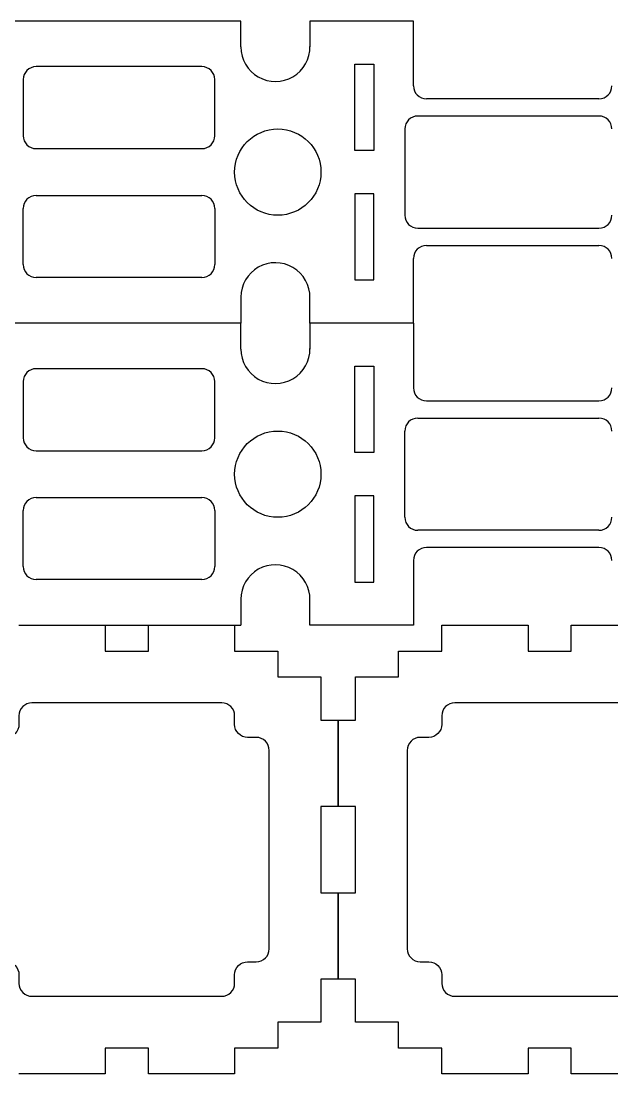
# Model space of a CAD drawing. Header units: millimetres. Extents: x 2149 to 2426, y 891 to 1013.
# Drawn here: x 2259.5 to 2328, y 891.2 to 1013.2 of the extents above; entities that cross this region are included whole.
import ezdxf

# ---------------------------------------------------------------- set-up
doc = ezdxf.new("R2010")
doc.units = ezdxf.units.MM
doc.layers.add('2mm航空层板', color=2, linetype='Continuous')

msp = doc.modelspace()

# ---------------------------------------------------------------- linework, layer by layer
at = {"layer": '2mm航空层板'}
for p, q in [((2284.95, 1013.17), (2247.23, 1013.17)), ((2274.95, 1013.17), (2274.95, 1013.17)), ((2284.95, 1010.17), (2284.95, 1013.17)), ((2304.95, 1013.17), (2292.95, 1013.17)), ((2292.95, 1013.17), (2292.95, 1010.17)), ((2304.95, 1005.67), (2304.95, 1013.17)), ((2280.43, 1007.89), (2261.22, 1007.89)), ((2259.72, 1006.39), (2259.72, 999.89)), ((2281.93, 999.89), (2281.93, 1006.39)), ((2326.45, 1004.17), (2306.45, 1004.17)), ((2326.45, 1002.17), (2305.45, 1002.17)), ((2303.95, 1000.67), (2303.95, 990.67)), ((2261.22, 998.39), (2280.43, 998.39)), ((2261.22, 992.96), (2280.43, 992.96)), ((2259.72, 984.96), (2259.72, 991.46)), ((2281.93, 991.46), (2281.93, 984.96)), ((2305.45, 989.17), (2326.45, 989.17)), ((2306.45, 987.17), (2326.45, 987.17)), ((2304.95, 978.17), (2304.95, 985.67)), ((2280.43, 983.46), (2261.22, 983.46)), ((2284.95, 981.17), (2284.95, 978.17)), ((2292.95, 978.17), (2292.95, 981.17)), ((2284.95, 978.17), (2247.23, 978.17)), ((2274.95, 978.17), (2274.95, 978.17)), ((2274.95, 978.17), (2274.95, 978.17)), ((2284.95, 975.17), (2284.95, 978.17)), ((2304.95, 978.17), (2292.95, 978.17)), ((2292.95, 978.17), (2292.95, 975.17)), ((2304.95, 978.17), (2304.95, 970.67)), ((2280.43, 972.89), (2261.22, 972.89)), ((2259.72, 971.39), (2259.72, 964.89)), ((2281.93, 964.89), (2281.93, 971.39)), ((2306.45, 969.17), (2326.45, 969.17)), ((2305.45, 967.17), (2326.45, 967.17)), ((2303.95, 955.67), (2303.95, 965.67)), ((2261.22, 963.39), (2280.43, 963.39)), ((2261.22, 957.96), (2280.43, 957.96)), ((2259.72, 949.96), (2259.72, 956.46)), ((2281.93, 956.46), (2281.93, 949.96)), ((2326.45, 954.17), (2305.45, 954.17)), ((2326.45, 952.17), (2306.45, 952.17)), ((2304.95, 950.67), (2304.95, 943.17)), ((2280.43, 948.46), (2261.22, 948.46)), ((2284.95, 946.17), (2284.95, 943.17)), ((2292.95, 943.17), (2292.95, 946.17)), ((2269.23, 943.17), (2274.23, 943.17)), ((2284.23, 943.17), (2284.95, 943.17)), ((2284.95, 943.17), (2284.95, 943.17)), ((2304.95, 943.17), (2292.95, 943.17))]:
    msp.add_line(p, q, dxfattribs=at)
for points in [[(2298.15, 1008.17), (2300.35, 1008.17), (2300.35, 998.17), (2298.15, 998.17)], [(2298.15, 983.17), (2300.35, 983.17), (2300.35, 993.17), (2298.15, 993.17)], [(2298.15, 973.17), (2300.35, 973.17), (2300.35, 963.17), (2298.15, 963.17)], [(2298.15, 948.17), (2300.35, 948.17), (2300.35, 958.17), (2298.15, 958.17)]]:
    msp.add_lwpolyline(points, close=True, dxfattribs=at)
for points in [[(2259.23, 943.17), (2269.23, 943.17), (2269.23, 940.17), (2274.23, 940.17), (2274.23, 943.17), (2284.23, 943.17), (2284.23, 940.17), (2289.23, 940.17), (2289.23, 937.17), (2294.23, 937.17), (2294.23, 932.17), (2296.23, 932.17), (2296.23, 922.17), (2294.23, 922.17), (2294.23, 912.17), (2296.23, 912.17), (2296.23, 902.17), (2294.23, 902.17), (2294.23, 897.17), (2289.23, 897.17), (2289.23, 894.17), (2284.23, 894.17), (2284.23, 891.17), (2274.23, 891.17), (2274.23, 894.17), (2269.23, 894.17), (2269.23, 891.17), (2259.23, 891.17)], [(2333.23, 891.17), (2323.23, 891.17), (2323.23, 894.17), (2318.23, 894.17), (2318.23, 891.17), (2308.23, 891.17), (2308.23, 894.17), (2303.23, 894.17), (2303.23, 897.17), (2298.23, 897.17), (2298.23, 902.17), (2296.23, 902.17), (2296.23, 912.17), (2298.23, 912.17), (2298.23, 922.17), (2296.23, 922.17), (2296.23, 932.17), (2298.23, 932.17), (2298.23, 937.17), (2303.23, 937.17), (2303.23, 940.17), (2308.23, 940.17), (2308.23, 943.17), (2318.23, 943.17), (2318.23, 940.17), (2323.23, 940.17), (2323.23, 943.17), (2333.23, 943.17)]]:
    msp.add_lwpolyline(points, dxfattribs=at)
for points in [[(2288.23, 928.67, 0.414214), (2286.73, 930.17), (2285.73, 930.17, -0.414214), (2284.23, 931.67), (2284.23, 932.67, 0.414214), (2282.73, 934.17), (2260.73, 934.17, 0.414214), (2259.23, 932.67), (2259.23, 931.67, -0.414214), (2257.73, 930.17), (2256.73, 930.17, 0.414214), (2255.23, 928.67), (2255.23, 905.67, 0.414214), (2256.73, 904.17), (2257.73, 904.17, -0.414214), (2259.23, 902.67), (2259.23, 901.67, 0.414214), (2260.73, 900.17), (2282.73, 900.17, 0.414214), (2284.23, 901.67), (2284.23, 902.67, -0.414214), (2285.73, 904.17), (2286.73, 904.17, 0.414214), (2288.23, 905.67)], [(2337.23, 928.67, 0.414214), (2335.73, 930.17), (2334.73, 930.17, -0.414214), (2333.23, 931.67), (2333.23, 932.67, 0.414214), (2331.73, 934.17), (2309.73, 934.17, 0.414214), (2308.23, 932.67), (2308.23, 931.67, -0.414214), (2306.73, 930.17), (2305.73, 930.17, 0.414214), (2304.23, 928.67), (2304.23, 905.67, 0.414214), (2305.73, 904.17), (2306.73, 904.17, -0.414214), (2308.23, 902.67), (2308.23, 901.67, 0.414214), (2309.73, 900.17), (2331.73, 900.17, 0.414214), (2333.23, 901.67), (2333.23, 902.67, -0.414214), (2334.73, 904.17), (2335.73, 904.17, 0.414214), (2337.23, 905.67)]]:
    msp.add_lwpolyline(points, format="xyb", close=True, dxfattribs=at)
for centre in [(2289.23, 995.67), (2289.23, 960.67)]:
    msp.add_circle(centre, 5, dxfattribs=at)
for centre, radius, start, end in [((2288.95, 1010.17), 4, 180, 0.9634), ((2261.22, 1006.39), 1.5, 90, 180), ((2280.43, 1006.39), 1.5, 0, 90), ((2306.45, 1005.67), 1.5, 180, 270), ((2326.45, 1005.67), 1.5, 270, 0), ((2305.45, 1000.67), 1.5, 90, 180), ((2326.45, 1000.67), 1.5, 0, 90), ((2261.22, 999.89), 1.5, 180, 270), ((2280.43, 999.89), 1.5, 270, 0), ((2261.22, 991.46), 1.5, 90, 180), ((2280.43, 991.46), 1.5, 0, 90), ((2305.45, 990.67), 1.5, 180, 270), ((2326.45, 990.67), 1.5, 270, 0), ((2306.45, 985.67), 1.5, 90, 180), ((2326.45, 985.67), 1.5, 0, 90), ((2261.22, 984.96), 1.5, 180, 270), ((2280.43, 984.96), 1.5, 270, 0), ((2288.95, 981.17), 4, 359.0366, 180), ((2288.95, 975.17), 4, 180, 0.9634), ((2261.22, 971.39), 1.5, 90, 180), ((2280.43, 971.39), 1.5, 0, 90), ((2306.45, 970.67), 1.5, 180, 270), ((2326.45, 970.67), 1.5, 270, 0), ((2305.45, 965.67), 1.5, 90, 180), ((2326.45, 965.67), 1.5, 0, 90), ((2261.22, 964.89), 1.5, 180, 270), ((2280.43, 964.89), 1.5, 270, 0), ((2261.22, 956.46), 1.5, 90, 180), ((2280.43, 956.46), 1.5, 0, 90), ((2305.45, 955.67), 1.5, 180, 270), ((2326.45, 955.67), 1.5, 270, 0), ((2306.45, 950.67), 1.5, 90, 180), ((2326.45, 950.67), 1.5, 0, 90), ((2261.22, 949.96), 1.5, 180, 270), ((2280.43, 949.96), 1.5, 270, 0), ((2288.95, 946.17), 4, 359.0366, 180)]:
    msp.add_arc(centre, radius, start, end, dxfattribs=at)

doc.saveas('drawing.dxf')
